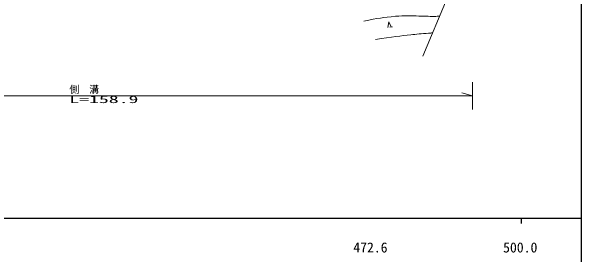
# Model space of a CAD drawing. Units: millimetres, scale not verified. Extents: x 40000 to 680000, y 20000 to 380000.
# Drawn here: x 475320 to 579000, y 198357 to 242635 of the extents above; entities that cross this region are included whole.
import ezdxf
from ezdxf.enums import TextEntityAlignment as Align

# ---------------------------------------------------------------- set-up
doc = ezdxf.new("R2010")
doc.units = ezdxf.units.MM
doc.header["$LTSCALE"] = 1000
doc.layers.add('M-BGD-RSTR', color=7, linetype='Continuous', lineweight=13)
doc.layers.add('M-TTL-BAND', color=7, linetype='Continuous', lineweight=25)
doc.styles.add('ＭＳ ゴシック', font='')
doc.styles.get('ＭＳ ゴシック').set_extended_font_data('MS Gothic')

msp = doc.modelspace()

# ---------------------------------------------------------------- linework, layer by layer
at = {"layer": 'M-BGD-RSTR'}
for p, q in [((561641, 262161), (550136, 234455)), ((543795, 239716), (543955, 240748)), ((543955, 240748), (544389, 239799)), ((544142, 239764), (544637, 239833)), ((559154, 229763), (559154, 224763)), ((404462, 227263), (559154, 227263)), ((559154, 227263), (557222, 227780))]:
    msp.add_line(p, q, dxfattribs=at)
for points in [[(539417, 240874), (542057, 241404), (542887, 241541), (545138, 241737), (546820, 241883), (548059, 241845), (549394, 241794)], [(549394, 241794), (550261, 241761), (551168, 241722), (552263, 241725), (552579, 241726), (552884, 241746), (553178, 241780)], [(547980, 238388), (548914, 238484), (549910, 238568), (551191, 238656), (551439, 238673), (551678, 238699), (551912, 238731)]]:
    msp.add_open_spline(points, degree=3, knots=[0, 0, 0, 0, 1, 1, 1, 2, 2, 2, 2], dxfattribs=at)
msp.add_open_spline([(541517, 237532), (544558, 237960), (546150, 238199), (547980, 238388)], degree=3, dxfattribs=at)
at = {"layer": 'M-TTL-BAND'}
for p, q in [((579000, 20000), (579000, 370000)), ((40000, 205000), (579000, 205000)), ((568000, 205000), (568000, 204000))]:
    msp.add_line(p, q, dxfattribs=at)

# ---------------------------------------------------------------- texts
at = {"layer": 'M-BGD-RSTR', "style": 'ＭＳ ゴシック'}
msp.add_text('側\u3000溝', height=1320, dxfattribs=at).set_placement((488558, 228416), align=Align.MIDDLE_CENTER)
at = {"layer": 'M-BGD-RSTR', "style": 'ＭＳ ゴシック', "width": 2}
msp.add_text('L=158.9', height=1320, dxfattribs=at).set_placement((485844, 227263), align=Align.TOP_LEFT)
at = {"layer": 'M-TTL-BAND', "style": 'ＭＳ ゴシック'}
for s, p in [('472.6', (540600, 198195)), ('500.0', (567844, 198195))]:
    msp.add_text(s, height=1833, dxfattribs=at).set_placement(p, align=Align.BOTTOM_CENTER)

doc.saveas('drawing.dxf')
